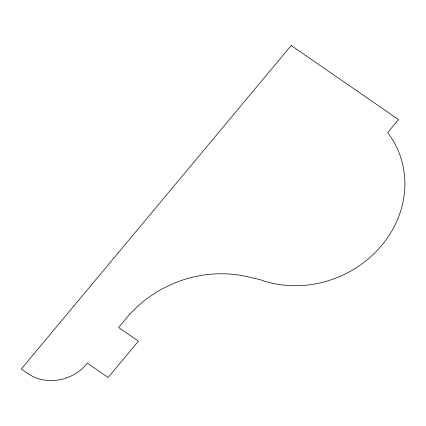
<?xml version="1.0" encoding="UTF-8"?>
<svg xmlns="http://www.w3.org/2000/svg" width="426" height="426" viewBox="0 0 426 426"><rect width="100%" height="100%" fill="white"/><g stroke="black" fill="none" stroke-linecap="round" stroke-linejoin="round"><path stroke-width="0.64" d="M291.198 45.491L21.3 369.012L28.052 373.671A42.44 38.111 -23.7 0 0 87.346 363.181L108.103 377.505L138.434 341.141L118.625 327.472L125.627 319.079A113.321 101.766 -23.7 0 1 247.229 276.66L260.046 279.632A103.172 92.65 -23.7 0 0 380.343 246.995A103.172 92.65 -23.7 0 0 387.644 132.63L398.534 119.578L291.198 45.491"/></g></svg>
